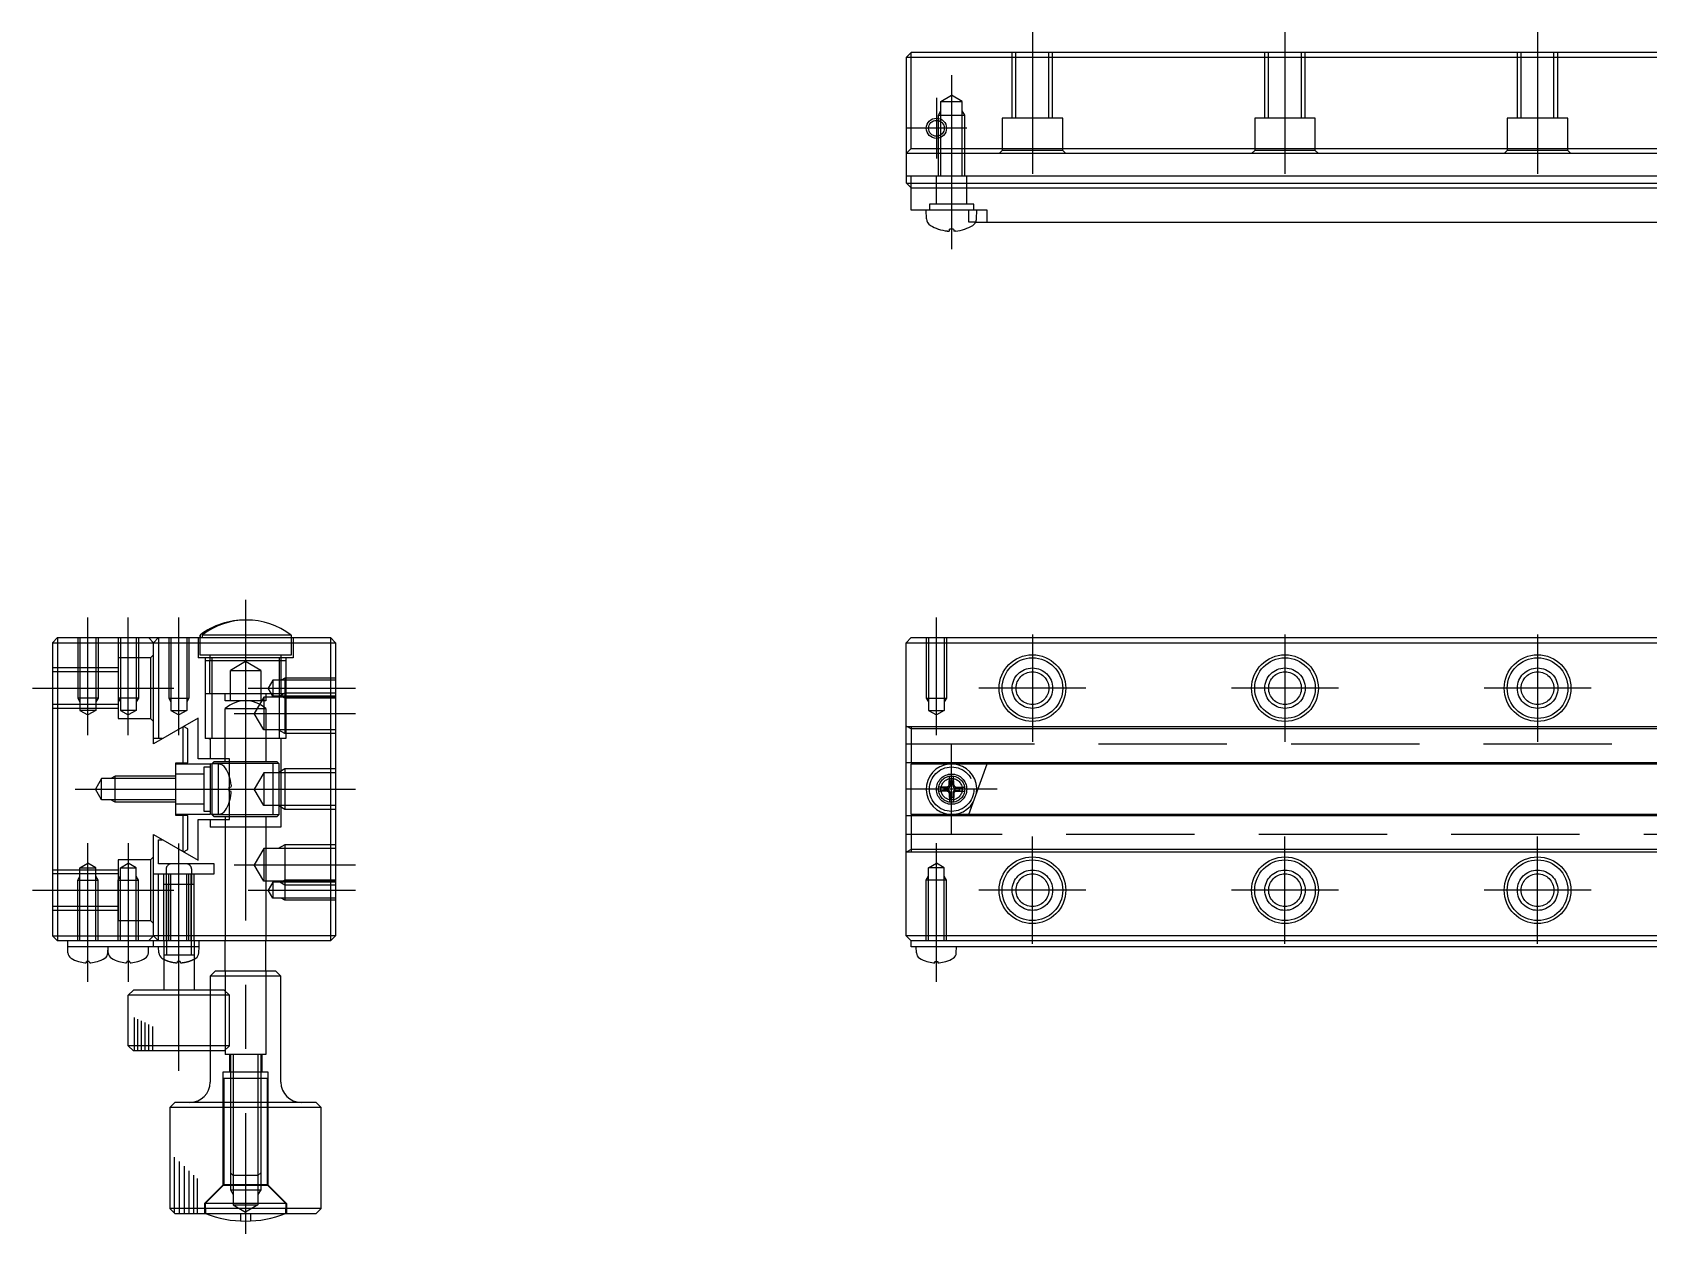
# Model space of a CAD drawing. Extents: x 1 to 398, y 0 to 247.
# Drawn here: x 38 to 198, y 128.4 to 247.3 of the extents above; entities that cross this region are included whole.
import ezdxf

# ---------------------------------------------------------------- set-up
doc = ezdxf.new("R2010")
doc.units = 0
doc.linetypes.add('CENTER', pattern=[50.8, 31.75, -6.35, 6.35, -6.35])
doc.linetypes.add('DASHED', pattern=[19.05, 12.7, -6.35])
doc.layers.get('0').update_dxf_attribs({"linetype": 'CONTINUOUS'})
doc.layers.add('CENTER', color=1, linetype='CENTER')

msp = doc.modelspace()

# ---------------------------------------------------------------- linework, layer by layer
at = {"color": 7, "linetype": 'CONTINUOUS'}
for p, q in [((124.97, 245.33), (124.47, 244.83)), ((124.47, 244.83), (124.47, 232.43)), ((324.47, 244.83), (124.47, 244.83)), ((323.97, 245.33), (124.97, 245.33)), ((124.97, 235.83), (124.97, 245.33)), ((124.47, 235.33), (124.97, 235.83)), ((199.97, 235.33), (124.47, 235.33)), ((124.97, 235.83), (323.97, 235.83)), ((124.47, 233.13), (199.47, 233.13)), ((124.47, 232.43), (124.97, 231.93)), ((199.47, 232.36), (124.53, 232.36)), ((124.97, 229.73), (124.97, 233.13)), ((124.97, 231.93), (199.47, 231.93)), ((132.49, 229.73), (124.97, 229.73)), ((126.49, 228.87), (126.47, 229.73)), ((132.49, 228.53), (132.49, 229.73)), ((127.67, 227.85), (127.67, 227.85)), ((128.55, 227.65), (128.57, 227.65)), ((128.57, 227.65), (128.59, 227.65)), ((128.59, 227.65), (128.61, 227.65)), ((128.61, 227.65), (128.62, 227.65)), ((128.62, 227.65), (128.63, 227.65)), ((128.63, 227.65), (128.64, 227.65)), ((128.64, 227.65), (128.65, 227.65)), ((128.65, 227.65), (128.65, 227.65)), ((128.65, 227.65), (128.66, 227.65)), ((128.66, 227.65), (128.67, 227.65)), ((128.67, 227.65), (128.67, 227.65)), ((128.67, 227.65), (128.68, 227.65)), ((128.68, 227.65), (128.69, 227.65)), ((128.69, 227.65), (128.69, 227.65)), ((128.69, 227.65), (128.7, 227.65)), ((128.7, 227.65), (128.7, 227.65)), ((128.7, 227.65), (128.71, 227.65)), ((128.71, 227.65), (128.71, 227.65)), ((128.71, 227.65), (128.72, 227.65)), ((128.72, 227.65), (128.72, 227.65)), ((129.16, 227.85), (128.77, 227.85)), ((129.22, 227.65), (129.21, 227.65)), ((129.23, 227.65), (129.22, 227.65)), ((129.22, 227.65), (129.22, 227.65)), ((129.22, 227.65), (129.22, 227.65)), ((129.24, 227.65), (129.23, 227.65)), ((129.23, 227.65), (129.23, 227.65)), ((129.25, 227.65), (129.24, 227.65)), ((129.24, 227.65), (129.24, 227.65)), ((129.26, 227.65), (129.25, 227.65)), ((129.27, 227.65), (129.26, 227.65)), ((129.26, 227.65), (129.26, 227.65)), ((129.28, 227.65), (129.27, 227.65)), ((129.29, 227.65), (129.28, 227.65)), ((129.28, 227.65), (129.28, 227.65)), ((129.3, 227.65), (129.29, 227.65)), ((129.31, 227.65), (129.3, 227.65)), ((129.32, 227.65), (129.31, 227.65)), ((129.34, 227.65), (129.32, 227.65)), ((129.36, 227.65), (129.34, 227.65)), ((129.38, 227.65), (129.36, 227.65)), ((130.26, 227.85), (130.26, 227.85)), ((131.34, 228.53), (199.47, 228.53)), ((40.49, 187.41), (39.99, 186.91)), ((40.49, 187.41), (40.49, 157.41)), ((40.49, 187.41), (67.49, 187.41)), ((49.99, 186.91), (49.49, 187.41)), ((49.99, 186.91), (50.49, 187.41)), ((50.49, 187.41), (50.49, 177.41)), ((54.59, 187.66), (54.6, 187.66)), ((54.59, 187.41), (54.59, 187.66)), ((54.6, 187.66), (54.6, 187.41)), ((63.59, 187.66), (54.79, 187.66)), ((54.79, 187.66), (54.79, 187.41)), ((63.59, 187.66), (63.59, 187.41)), ((67.49, 187.41), (67.99, 186.91)), ((67.49, 187.41), (67.49, 157.41)), ((124.47, 186.91), (124.97, 187.41)), ((124.97, 187.41), (323.97, 187.41)), ((39.99, 186.91), (39.99, 157.91)), ((39.99, 186.91), (49.99, 186.91)), ((49.99, 176.91), (49.99, 186.91)), ((49.99, 186.91), (67.99, 186.91)), ((67.99, 186.91), (67.99, 157.91)), ((124.47, 157.91), (124.47, 186.91)), ((124.47, 186.91), (324.47, 186.91)), ((54.39, 179.45), (49.99, 176.91)), ((54.39, 175.41), (54.39, 179.45)), ((52.89, 178.59), (52.89, 175.01)), ((53.39, 178.38), (52.95, 178.63)), ((53.39, 175.01), (53.39, 178.38)), ((124.47, 178.59), (124.53, 178.63)), ((124.53, 178.63), (199.47, 178.63)), ((124.97, 178.38), (124.53, 178.63)), ((124.97, 178.63), (124.97, 178.38)), ((199.47, 178.38), (124.97, 178.38)), ((124.97, 178.38), (124.97, 175.01)), ((50.85, 177.41), (49.99, 177.41)), ((52.19, 169.81), (52.19, 175.01)), ((52.19, 175.01), (53.39, 175.01)), ((52.19, 174.91), (55.59, 174.91)), ((57.49, 175.41), (54.39, 175.41)), ((55.59, 174.91), (55.59, 169.91)), ((56.45, 174.88), (55.59, 174.91)), ((55.79, 174.96), (55.99, 175.16)), ((55.79, 169.86), (55.79, 174.96)), ((57.49, 174.96), (55.79, 174.96)), ((55.99, 175.16), (57.49, 175.16)), ((56.39, 174.96), (56.39, 169.86)), ((57.09, 175.16), (57.09, 175.41)), ((57.49, 169.41), (57.49, 175.41)), ((199.47, 175.01), (124.47, 175.01)), ((124.97, 169.91), (124.97, 174.91)), ((124.97, 174.91), (199.47, 174.91)), ((130.67, 169.91), (132.48, 174.91)), ((57.47, 173.71), (57.47, 173.71)), ((57.66, 172.82), (57.66, 172.81)), ((57.66, 172.81), (57.66, 172.79)), ((57.66, 172.79), (57.66, 172.77)), ((128.73, 172.82), (128.77, 173.72)), ((128.84, 173.19), (128.77, 173.61)), ((128.85, 172.82), (128.84, 173.19)), ((129.08, 172.82), (129.09, 173.19)), ((129.09, 173.19), (129.16, 173.61)), ((129.2, 172.82), (129.16, 173.72)), ((57.47, 172.22), (57.47, 172.61)), ((57.66, 172.77), (57.67, 172.76)), ((57.66, 172.05), (57.67, 172.07)), ((57.66, 172.04), (57.66, 172.05)), ((57.66, 172.02), (57.66, 172.04)), ((57.66, 172), (57.66, 172.02)), ((57.67, 172.76), (57.67, 172.75)), ((57.67, 172.75), (57.67, 172.74)), ((57.67, 172.74), (57.67, 172.73)), ((57.67, 172.73), (57.67, 172.72)), ((57.67, 172.72), (57.67, 172.72)), ((57.67, 172.72), (57.67, 172.71)), ((57.67, 172.71), (57.67, 172.7)), ((57.67, 172.7), (57.67, 172.7)), ((57.67, 172.7), (57.67, 172.69)), ((57.67, 172.69), (57.67, 172.69)), ((57.67, 172.69), (57.67, 172.68)), ((57.67, 172.68), (57.67, 172.68)), ((57.67, 172.68), (57.67, 172.67)), ((57.67, 172.67), (57.67, 172.67)), ((57.67, 172.67), (57.67, 172.66)), ((57.67, 172.66), (57.67, 172.66)), ((57.67, 172.16), (57.67, 172.17)), ((57.67, 172.15), (57.67, 172.16)), ((57.67, 172.16), (57.67, 172.16)), ((57.67, 172.14), (57.67, 172.15)), ((57.67, 172.15), (57.67, 172.15)), ((57.67, 172.13), (57.67, 172.14)), ((57.67, 172.14), (57.67, 172.14)), ((57.67, 172.12), (57.67, 172.13)), ((57.67, 172.13), (57.67, 172.13)), ((57.67, 172.11), (57.67, 172.12)), ((57.67, 172.1), (57.67, 172.11)), ((57.67, 172.11), (57.67, 172.11)), ((57.67, 172.09), (57.67, 172.1)), ((57.67, 172.08), (57.67, 172.09)), ((57.67, 172.09), (57.67, 172.09)), ((57.67, 172.07), (57.67, 172.08)), ((128.55, 172.64), (127.66, 172.61)), ((128.55, 172.18), (127.66, 172.22)), ((128.19, 172.54), (127.76, 172.61)), ((128.19, 172.29), (127.76, 172.22)), ((128.56, 172.53), (128.19, 172.54)), ((128.56, 172.3), (128.19, 172.29)), ((128.73, 172), (128.77, 171.11)), ((128.84, 171.64), (128.77, 171.21)), ((128.85, 172), (128.84, 171.64)), ((129.08, 172), (129.09, 171.64)), ((129.09, 171.64), (129.16, 171.21)), ((129.2, 172), (129.16, 171.11)), ((129.37, 172.53), (129.74, 172.54)), ((129.37, 172.3), (129.74, 172.29)), ((129.38, 172.64), (130.27, 172.61)), ((129.38, 172.18), (130.27, 172.22)), ((129.74, 172.54), (130.17, 172.61)), ((129.74, 172.29), (130.17, 172.22)), ((55.59, 169.91), (52.19, 169.91)), ((53.39, 169.81), (52.19, 169.81)), ((52.89, 169.81), (52.89, 166.24)), ((53.39, 166.45), (53.39, 169.81)), ((56.45, 169.94), (55.59, 169.91)), ((55.99, 169.66), (55.79, 169.86)), ((57.49, 169.86), (55.79, 169.86)), ((57.49, 169.66), (55.99, 169.66)), ((57.09, 169.66), (57.09, 169.41)), ((57.47, 171.12), (57.47, 171.12)), ((124.47, 169.81), (199.47, 169.81)), ((199.47, 169.91), (124.97, 169.91)), ((124.97, 169.81), (124.97, 166.45)), ((54.39, 165.37), (54.39, 169.41)), ((54.39, 169.41), (57.49, 169.41)), ((49.99, 157.91), (49.99, 167.91)), ((49.99, 167.91), (54.39, 165.37)), ((50.49, 165.02), (50.49, 167.41)), ((50.49, 167.41), (50.85, 167.41)), ((52.95, 166.2), (53.39, 166.45)), ((124.97, 166.45), (124.53, 166.2)), ((199.47, 166.45), (124.97, 166.45)), ((124.97, 166.45), (124.97, 166.2)), ((55.99, 165.02), (50.49, 165.02)), ((55.99, 164.02), (55.99, 165.02)), ((124.47, 166.24), (124.53, 166.2)), ((124.53, 166.2), (199.47, 166.2)), ((49.99, 164.02), (55.99, 164.02)), ((50.49, 157.41), (50.49, 164.02)), ((39.99, 157.91), (40.49, 157.41)), ((39.99, 157.91), (49.99, 157.91)), ((67.49, 157.41), (40.49, 157.41)), ((41.49, 156.81), (41.49, 157.41)), ((54.49, 156.81), (41.49, 156.81)), ((41.51, 156.21), (41.49, 156.81)), ((45.47, 156.21), (45.49, 156.81)), ((45.51, 156.21), (45.49, 156.81)), ((49.47, 156.21), (49.49, 156.81)), ((49.49, 157.41), (49.99, 157.91)), ((50.49, 157.41), (49.99, 157.91)), ((67.99, 157.91), (49.99, 157.91)), ((49.99, 156.81), (49.99, 157.41)), ((50.51, 156.21), (50.49, 156.81)), ((51.26, 157.41), (51.26, 156.02)), ((53.72, 157.41), (53.72, 156.02)), ((54.47, 156.21), (54.49, 156.81)), ((54.49, 156.81), (54.49, 157.41)), ((57.09, 154.41), (57.09, 157.41)), ((61.09, 154.41), (61.09, 157.41)), ((67.99, 157.91), (67.49, 157.41)), ((124.97, 157.41), (124.47, 157.91)), ((324.47, 157.91), (124.47, 157.91)), ((124.97, 156.81), (124.97, 157.41)), ((323.97, 157.41), (124.97, 157.41)), ((209.97, 156.81), (124.97, 156.81)), ((125.49, 156.21), (125.47, 156.81)), ((129.44, 156.21), (129.47, 156.81)), ((42.57, 155.35), (42.57, 155.35)), ((43.63, 155.35), (43.35, 155.35)), ((44.41, 155.35), (44.41, 155.35)), ((46.57, 155.35), (46.57, 155.35)), ((47.63, 155.35), (47.35, 155.35)), ((48.41, 155.35), (48.41, 155.35)), ((50.99, 156.02), (53.99, 156.02)), ((50.99, 156.02), (50.99, 152.52)), ((53.99, 156.02), (53.99, 152.52)), ((126.55, 155.35), (126.55, 155.35)), ((127.33, 155.35), (127.6, 155.35)), ((128.38, 155.35), (128.38, 155.35)), ((56.09, 154.41), (55.59, 153.91)), ((55.59, 153.91), (55.59, 152.52)), ((62.59, 153.91), (55.59, 153.91)), ((62.09, 154.41), (56.09, 154.41)), ((62.59, 153.91), (62.09, 154.41)), ((62.59, 143.41), (62.59, 153.91)), ((47.99, 152.52), (47.49, 152.02)), ((57.49, 152.02), (47.49, 152.02)), ((47.49, 147.02), (47.49, 152.02)), ((56.99, 152.52), (47.99, 152.52)), ((56.99, 152.52), (57.49, 152.02)), ((57.49, 147.02), (57.49, 152.02)), ((57.49, 147.02), (47.49, 147.02)), ((47.99, 146.52), (47.49, 147.02)), ((56.99, 146.52), (47.99, 146.52)), ((55.59, 146.52), (55.59, 143.41)), ((56.99, 146.52), (57.49, 147.02)), ((52.09, 141.41), (51.59, 140.91)), ((51.59, 140.91), (51.59, 130.91)), ((66.59, 140.91), (51.59, 140.91)), ((66.09, 141.41), (52.09, 141.41)), ((66.59, 140.91), (66.09, 141.41)), ((66.59, 130.91), (66.59, 140.91)), ((51.59, 130.91), (52.09, 130.41)), ((66.59, 130.91), (51.59, 130.91)), ((52.09, 130.41), (66.09, 130.41)), ((58.59, 130.41), (58.59, 129.67)), ((59.59, 130.41), (59.59, 129.67)), ((66.09, 130.41), (66.59, 130.91))]:
    msp.add_line(p, q, dxfattribs=at)
at = {"color": 3, "linetype": 'DASHED'}
for p, q in [((134.97, 238.83), (134.97, 245.33)), ((135.34, 238.83), (135.34, 245.33)), ((138.59, 238.83), (138.59, 245.33)), ((138.97, 238.83), (138.97, 245.33)), ((159.97, 238.83), (159.97, 245.33)), ((160.34, 238.83), (160.34, 245.33)), ((163.59, 238.83), (163.59, 245.33)), ((163.97, 238.83), (163.97, 245.33)), ((184.97, 238.83), (184.97, 245.33)), ((185.34, 238.83), (185.34, 245.33)), ((188.59, 238.83), (188.59, 245.33)), ((188.97, 238.83), (188.97, 245.33)), ((127.91, 240.48), (128.97, 241.09)), ((127.91, 233.13), (127.91, 240.48)), ((127.91, 240.48), (130.02, 240.48)), ((130.02, 240.48), (128.97, 241.09)), ((130.02, 233.13), (130.02, 240.48)), ((127.67, 239.13), (127.91, 239.55)), ((127.67, 233.13), (127.67, 239.13)), ((127.67, 239.13), (130.27, 239.13)), ((130.27, 239.13), (130.02, 239.55)), ((130.27, 233.13), (130.27, 239.13)), ((139.97, 238.83), (133.97, 238.83)), ((133.97, 238.83), (133.97, 235.63)), ((139.97, 235.63), (139.97, 238.83)), ((164.97, 238.83), (158.97, 238.83)), ((158.97, 238.83), (158.97, 235.63)), ((164.97, 235.63), (164.97, 238.83)), ((189.97, 238.83), (183.97, 238.83)), ((183.97, 238.83), (183.97, 235.63)), ((189.97, 235.63), (189.97, 238.83)), ((133.97, 235.63), (133.67, 235.33)), ((139.97, 235.63), (133.97, 235.63)), ((140.27, 235.33), (139.97, 235.63)), ((158.97, 235.63), (158.67, 235.33)), ((164.97, 235.63), (158.97, 235.63)), ((165.27, 235.33), (164.97, 235.63)), ((183.97, 235.63), (183.67, 235.33)), ((189.97, 235.63), (183.97, 235.63)), ((190.27, 235.33), (189.97, 235.63)), ((127.47, 230.33), (127.47, 233.13)), ((130.47, 230.33), (130.47, 233.13)), ((126.77, 230.33), (126.77, 229.73)), ((131.17, 230.33), (126.77, 230.33)), ((130.67, 228.53), (130.67, 229.73)), ((131.17, 229.73), (131.17, 230.33)), ((131.44, 228.87), (131.47, 229.73)), ((131.34, 228.53), (130.67, 228.53)), ((42.49, 187.41), (42.49, 181.41)), ((42.7, 187.41), (42.7, 180.21)), ((44.27, 187.41), (44.27, 180.21)), ((44.49, 187.41), (44.49, 181.41)), ((46.49, 187.41), (46.49, 181.41)), ((46.7, 187.41), (46.7, 180.21)), ((48.27, 187.41), (48.27, 180.21)), ((48.49, 187.41), (48.49, 181.41)), ((51.49, 187.41), (51.49, 181.41)), ((51.7, 187.41), (51.7, 180.21)), ((53.27, 187.41), (53.27, 180.21)), ((53.49, 187.41), (53.49, 181.41)), ((54.39, 187.41), (54.39, 185.41)), ((54.59, 185.66), (54.59, 187.41)), ((63.59, 187.41), (63.59, 185.66)), ((63.79, 187.41), (63.79, 185.41)), ((126.47, 187.41), (126.47, 181.41)), ((126.68, 187.41), (126.68, 180.21)), ((128.25, 187.41), (128.25, 180.21)), ((128.47, 187.41), (128.47, 181.41)), ((49.99, 185.71), (49.69, 185.41)), ((63.59, 185.66), (54.59, 185.66)), ((55.59, 185.16), (55.59, 185.66)), ((62.59, 185.66), (62.59, 185.16)), ((46.49, 184.41), (39.99, 184.41)), ((46.49, 184.03), (39.99, 184.03)), ((49.69, 185.41), (46.49, 185.41)), ((46.49, 185.41), (46.49, 179.41)), ((49.69, 185.41), (49.69, 179.41)), ((63.79, 185.41), (54.39, 185.41)), ((55.09, 185.41), (55.09, 177.41)), ((55.09, 185.16), (63.09, 185.16)), ((55.54, 181.86), (55.54, 185.16)), ((55.76, 185.41), (55.76, 177.41)), ((59.09, 185.06), (57.59, 184.16)), ((57.59, 181.16), (57.59, 184.16)), ((57.59, 184.16), (60.59, 184.16)), ((60.59, 184.16), (59.09, 185.06)), ((60.59, 184.16), (60.59, 181.16)), ((62.41, 185.41), (62.41, 177.41)), ((62.63, 181.86), (62.63, 185.16)), ((63.09, 185.41), (63.09, 177.41)), ((61.79, 183.2), (61.34, 182.41)), ((61.79, 181.63), (61.34, 182.41)), ((67.99, 183.2), (61.79, 183.2)), ((61.79, 183.2), (61.79, 181.63)), ((62.99, 183.41), (62.61, 183.2)), ((67.99, 183.41), (62.99, 183.41)), ((62.99, 183.41), (62.99, 181.41)), ((46.49, 180.79), (39.99, 180.79)), ((42.49, 181.41), (42.7, 181.04)), ((44.49, 181.41), (42.49, 181.41)), ((44.49, 181.41), (44.27, 181.04)), ((46.49, 181.41), (46.7, 181.04)), ((48.49, 181.41), (46.49, 181.41)), ((48.49, 181.41), (48.27, 181.04)), ((51.49, 181.41), (51.7, 181.04)), ((51.49, 181.41), (53.49, 181.41)), ((53.49, 181.41), (53.27, 181.04)), ((63.09, 181.86), (55.09, 181.86)), ((57.09, 181.16), (57.09, 181.86)), ((59.09, 181.16), (57.09, 181.16)), ((61.09, 181.16), (59.09, 181.16)), ((60.89, 181.53), (59.95, 179.91)), ((67.99, 181.53), (60.89, 181.53)), ((60.89, 181.53), (60.89, 178.29)), ((61.09, 181.86), (61.09, 181.16)), ((67.99, 181.63), (61.79, 181.63)), ((62.99, 181.91), (62.33, 181.53)), ((62.99, 181.41), (62.61, 181.63)), ((67.99, 181.91), (62.99, 181.91)), ((62.99, 181.91), (62.99, 177.91)), ((67.99, 181.41), (62.99, 181.41)), ((126.47, 181.41), (126.68, 181.04)), ((126.47, 181.41), (128.47, 181.41)), ((128.47, 181.41), (128.25, 181.04)), ((46.49, 180.41), (39.99, 180.41)), ((44.27, 180.21), (42.7, 180.21)), ((42.7, 180.21), (43.49, 179.76)), ((44.27, 180.21), (43.49, 179.76)), ((46.49, 179.41), (49.69, 179.41)), ((48.27, 180.21), (46.7, 180.21)), ((46.7, 180.21), (47.49, 179.76)), ((48.27, 180.21), (47.49, 179.76)), ((49.69, 179.41), (49.99, 179.11)), ((51.7, 180.21), (53.27, 180.21)), ((51.7, 180.21), (52.49, 179.76)), ((53.27, 180.21), (52.49, 179.76)), ((57.09, 175.41), (57.09, 180.4)), ((57.09, 180.4), (61.09, 180.4)), ((60.89, 178.29), (59.95, 179.91)), ((61.09, 180.4), (61.09, 175.16)), ((126.68, 180.21), (128.25, 180.21)), ((126.68, 180.21), (127.47, 179.76)), ((128.25, 180.21), (127.47, 179.76)), ((67.99, 178.29), (60.89, 178.29)), ((62.99, 177.91), (62.33, 178.29)), ((67.99, 177.91), (62.99, 177.91)), ((63.09, 177.41), (55.09, 177.41)), ((55.49, 177.41), (55.59, 177.36)), ((55.59, 177.36), (55.59, 175.41)), ((62.68, 177.41), (62.59, 177.36)), ((62.59, 177.36), (62.59, 168.66)), ((124.47, 176.91), (324.47, 176.91)), ((54.99, 170.21), (54.99, 174.61)), ((54.99, 174.61), (55.59, 174.61)), ((57.49, 175.16), (62.19, 175.16)), ((62.39, 174.96), (57.49, 174.96)), ((61.79, 174.96), (61.79, 169.86)), ((62.19, 175.16), (62.39, 174.96)), ((62.99, 174.41), (62.33, 174.03)), ((62.39, 174.96), (62.39, 169.86)), ((67.99, 174.41), (62.99, 174.41)), ((62.99, 174.41), (62.99, 170.41)), ((44.84, 173.47), (44.23, 172.41)), ((52.19, 173.47), (44.84, 173.47)), ((44.84, 171.36), (44.84, 173.47)), ((46.19, 173.71), (45.77, 173.47)), ((52.19, 173.71), (46.19, 173.71)), ((46.19, 171.11), (46.19, 173.71)), ((54.99, 173.91), (52.19, 173.91)), ((60.89, 174.03), (59.95, 172.41)), ((67.99, 174.03), (60.89, 174.03)), ((60.89, 174.03), (60.89, 170.79)), ((44.84, 171.36), (44.23, 172.41)), ((52.19, 171.36), (44.84, 171.36)), ((46.19, 171.11), (45.77, 171.36)), ((60.89, 170.79), (59.95, 172.41)), ((52.19, 171.11), (46.19, 171.11)), ((54.99, 170.91), (52.19, 170.91)), ((55.59, 170.21), (54.99, 170.21)), ((62.39, 169.86), (57.49, 169.86)), ((62.19, 169.66), (57.49, 169.66)), ((67.99, 170.79), (60.89, 170.79)), ((61.09, 169.66), (61.09, 157.41)), ((62.39, 169.86), (62.19, 169.66)), ((62.99, 170.41), (62.33, 170.79)), ((67.99, 170.41), (62.99, 170.41)), ((55.59, 169.41), (55.59, 168.66)), ((62.59, 168.66), (55.59, 168.66)), ((57.09, 169.41), (57.09, 157.41)), ((57.09, 168.66), (57.09, 157.41)), ((61.09, 168.66), (61.09, 157.41)), ((60.89, 166.53), (59.95, 164.91)), ((67.99, 166.53), (60.89, 166.53)), ((60.89, 166.53), (60.89, 163.29)), ((62.99, 166.91), (62.33, 166.53)), ((67.99, 166.91), (62.99, 166.91)), ((62.99, 166.91), (62.99, 162.91)), ((324.47, 167.91), (124.47, 167.91)), ((42.7, 164.61), (43.49, 165.07)), ((44.27, 164.61), (43.49, 165.07)), ((49.69, 165.41), (46.49, 165.41)), ((46.49, 165.41), (46.49, 159.41)), ((46.7, 164.61), (47.49, 165.07)), ((48.27, 164.61), (47.49, 165.07)), ((49.99, 165.71), (49.69, 165.41)), ((49.69, 165.41), (49.69, 159.41)), ((60.89, 163.29), (59.95, 164.91)), ((126.68, 164.61), (127.47, 165.07)), ((128.25, 164.61), (127.47, 165.07)), ((46.49, 164.41), (39.99, 164.41)), ((46.49, 164.03), (39.99, 164.03)), ((42.49, 163.41), (42.7, 163.79)), ((42.49, 157.41), (42.49, 163.41)), ((42.49, 163.41), (44.49, 163.41)), ((42.7, 157.41), (42.7, 164.61)), ((42.7, 164.61), (44.27, 164.61)), ((44.27, 157.41), (44.27, 164.61)), ((44.49, 163.41), (44.27, 163.79)), ((44.49, 157.41), (44.49, 163.41)), ((46.49, 163.41), (46.7, 163.79)), ((46.49, 157.41), (46.49, 163.41)), ((46.49, 163.41), (48.49, 163.41)), ((46.7, 157.41), (46.7, 164.61)), ((46.7, 164.61), (48.27, 164.61)), ((48.27, 157.41), (48.27, 164.61)), ((48.49, 163.41), (48.27, 163.79)), ((48.49, 157.41), (48.49, 163.41)), ((50.99, 157.41), (50.99, 164.02)), ((51.24, 164.52), (51.24, 163.02)), ((51.26, 157.41), (51.26, 164.02)), ((51.49, 157.41), (51.49, 164.02)), ((51.7, 157.41), (51.7, 164.02)), ((53.27, 157.41), (53.27, 164.02)), ((53.49, 157.41), (53.49, 164.02)), ((53.72, 157.41), (53.72, 164.02)), ((53.74, 164.52), (53.74, 163.02)), ((53.99, 157.41), (53.99, 164.02)), ((67.99, 163.29), (60.89, 163.29)), ((61.79, 163.2), (61.34, 162.41)), ((67.99, 163.2), (61.79, 163.2)), ((61.79, 163.2), (61.79, 161.63)), ((62.99, 162.91), (62.33, 163.29)), ((62.99, 163.41), (62.61, 163.2)), ((67.99, 163.41), (62.99, 163.41)), ((62.99, 163.41), (62.99, 161.41)), ((126.47, 163.41), (126.68, 163.79)), ((126.47, 157.41), (126.47, 163.41)), ((128.47, 163.41), (126.47, 163.41)), ((126.68, 157.41), (126.68, 164.61)), ((128.25, 164.61), (126.68, 164.61)), ((128.25, 157.41), (128.25, 164.61)), ((128.47, 163.41), (128.25, 163.79)), ((128.47, 157.41), (128.47, 163.41)), ((50.99, 163.02), (53.99, 163.02)), ((51.26, 163.02), (51.26, 157.41)), ((53.72, 163.02), (53.72, 157.41)), ((61.79, 161.63), (61.34, 162.41)), ((67.99, 161.63), (61.79, 161.63)), ((62.99, 161.41), (62.61, 161.63)), ((67.99, 162.91), (62.99, 162.91)), ((46.49, 160.79), (39.99, 160.79)), ((46.49, 160.41), (39.99, 160.41)), ((67.99, 161.41), (62.99, 161.41)), ((46.49, 159.41), (49.69, 159.41)), ((49.69, 159.41), (49.99, 159.11)), ((53.99, 156.81), (50.99, 156.81)), ((51.57, 155.35), (51.57, 155.35)), ((52.63, 155.35), (52.35, 155.35)), ((53.41, 155.35), (53.41, 155.35)), ((57.09, 154.41), (57.09, 146.16)), ((61.09, 154.41), (61.09, 146.16)), ((55.59, 152.52), (55.59, 146.52)), ((61.09, 146.16), (57.09, 146.16)), ((61.09, 146.16), (57.09, 146.16)), ((57.49, 146.16), (57.49, 144.41)), ((57.59, 146.16), (57.59, 134.43)), ((57.86, 146.16), (57.86, 134.16)), ((60.32, 146.16), (60.32, 134.16)), ((60.59, 146.16), (60.59, 134.43)), ((60.69, 146.16), (60.69, 144.41)), ((61.34, 144.41), (56.84, 144.41)), ((56.84, 144.41), (56.84, 133.21)), ((61.34, 133.21), (61.34, 144.41)), ((56.94, 143.76), (56.94, 133.26)), ((61.24, 143.76), (56.94, 143.76)), ((57.59, 143.76), (57.59, 132.76)), ((57.86, 143.76), (57.86, 131.26)), ((60.32, 143.76), (60.32, 131.26)), ((60.59, 143.76), (60.59, 132.76)), ((61.24, 143.76), (61.24, 133.26)), ((57.86, 134.16), (57.59, 134.43)), ((60.59, 134.43), (60.32, 134.16)), ((55.04, 131.41), (56.84, 133.21)), ((56.94, 133.26), (55.09, 131.41)), ((56.84, 133.21), (61.34, 133.21)), ((61.24, 133.26), (56.94, 133.26)), ((60.32, 134.16), (57.86, 134.16)), ((61.24, 133.26), (63.09, 131.41)), ((61.34, 133.21), (63.14, 131.41)), ((63.14, 131.41), (55.04, 131.41)), ((55.04, 131.41), (55.04, 130.41)), ((55.09, 131.41), (55.09, 130.91)), ((57.59, 132.76), (57.86, 132.29)), ((57.59, 132.76), (60.59, 132.76)), ((57.86, 131.26), (60.32, 131.26)), ((57.86, 131.26), (59.09, 130.55)), ((60.32, 131.26), (59.09, 130.55)), ((60.59, 132.76), (60.32, 132.29)), ((63.09, 131.41), (63.09, 130.91)), ((63.14, 131.41), (63.14, 130.41)), ((55.12, 130.91), (55.12, 130.41)), ((63.06, 130.91), (63.06, 130.41))]:
    msp.add_line(p, q, dxfattribs=at)
at = {"color": 3, "linetype": 'CONTINUOUS'}
for p, q in [((50.99, 157.41), (50.99, 156.02)), ((53.99, 157.41), (53.99, 156.02)), ((48.06, 149.81), (48.06, 146.53)), ((48.4, 149.65), (48.4, 146.53)), ((48.75, 149.48), (48.75, 146.53)), ((49.11, 149.3), (49.11, 146.53)), ((49.47, 149.13), (49.47, 146.53)), ((49.87, 148.93), (49.87, 146.53)), ((52.04, 136), (52.04, 130.46)), ((52.51, 135.56), (52.51, 130.41)), ((53.01, 135.09), (53.01, 130.41)), ((53.48, 134.64), (53.48, 130.41)), ((53.95, 134.2), (53.95, 130.41)), ((54.31, 133.86), (54.31, 130.41))]:
    msp.add_line(p, q, dxfattribs=at)
msp.add_circle((127.47, 237.83), 1, dxfattribs=at)
at = {"color": 7, "linetype": 'CONTINUOUS'}
for centre, radius in [((127.47, 237.83), 0.783), ((136.97, 182.41), 3.3), ((161.97, 182.41), 3.3), ((186.97, 182.41), 3.3), ((136.97, 182.41), 3), ((161.97, 182.41), 3), ((186.97, 182.41), 3), ((136.97, 162.41), 3.3), ((136.97, 162.41), 3), ((161.97, 162.41), 3.3), ((161.97, 162.41), 3), ((186.97, 162.41), 3.3), ((186.97, 162.41), 3)]:
    msp.add_circle(centre, radius, dxfattribs=at)
at = {"color": 3, "linetype": 'DASHED'}
for centre, radius in [((136.97, 182.41), 2), ((136.97, 182.41), 1.62), ((161.97, 182.41), 2), ((161.97, 182.41), 1.62), ((186.97, 182.41), 2), ((186.97, 182.41), 1.62), ((128.97, 172.41), 2.2), ((128.97, 172.41), 1.5), ((128.97, 172.41), 1.3), ((128.97, 172.41), 1.06), ((136.97, 162.41), 2), ((136.97, 162.41), 1.62), ((161.97, 162.41), 2), ((161.97, 162.41), 1.62), ((186.97, 162.41), 2), ((186.97, 162.41), 1.62)]:
    msp.add_circle(centre, radius, dxfattribs=at)
at = {"color": 7, "linetype": 'CONTINUOUS'}
for centre, radius, start, end in [((127.29, 228.9), 0.8, 182, 238.5303), ((128.97, 231.63), 4, 238.5303, 250.7011), ((127.67, 227.93), 0.086, 250.7011, 270), ((128.96, 231.65), 4.01, 251.2625, 264.1861), ((128.71, 227.74), 0.0925, 277.7012, 279.7973), ((128.71, 227.72), 0.0714, 279.8385, 281.1056), ((128.71, 227.71), 0.0594, 281.1053, 282.4618), ((126.62, 228.13), 2.17, 347.2755, 352.4262), ((128.72, 227.69), 0.0439, 282.3676, 285.7508), ((128.72, 227.68), 0.0279, 285.7045, 290.2363), ((128.72, 227.67), 0.0164, 290.1482, 296.5854), ((128.73, 227.66), 0.00887, 296.4118, 306.0413), ((128.73, 227.66), 0.00452, 305.7741, 320.8122), ((128.73, 227.65), 0.00246, 320.7926, 343.2439), ((131.47, 228.16), 2.33, 187.8368, 192.6335), ((129.21, 227.69), 0.0439, 254.2492, 257.6324), ((129.21, 227.68), 0.0279, 249.7637, 254.2955), ((129.21, 227.67), 0.0164, 243.4146, 249.8518), ((129.2, 227.66), 0.00887, 233.9587, 243.5882), ((129.2, 227.66), 0.00452, 219.1878, 234.2259), ((129.2, 227.65), 0.00246, 196.7561, 219.2074), ((129.22, 227.74), 0.0925, 260.2027, 262.2988), ((129.22, 227.72), 0.0714, 258.8944, 260.1615), ((129.22, 227.71), 0.0594, 257.5382, 258.8947), ((128.97, 231.64), 4.01, 275.8074, 288.7523), ((130.26, 227.93), 0.0826, 269.7995, 289.6997), ((128.97, 231.63), 4, 289.2989, 301.4697), ((130.64, 228.9), 0.8, 301.4697, 332.3976), ((59.08, 181.67), 7.49, 108.3601, 126.8746), ((59, 181.88), 7.27, 89.267, 127.2539), ((59.19, 181.88), 7.27, 52.7489, 127.2511), ((56.42, 174.08), 0.8, 31.4697, 88), ((53.69, 172.41), 4, 19.2989, 31.4697), ((128.97, 172.41), 2.5, 351.1835, 328.8165), ((57.38, 173.71), 0.086, 360, 19.2989), ((53.67, 172.42), 4.01, 5.8074, 18.7523), ((128.55, 172.83), 0.185, 271.6513, 358.3494), ((128.57, 172.81), 0.281, 267.9982, 2.0018), ((129.48, 173.68), 0.712, 176.5904, 185.1614), ((128.97, 172.41), 0.785, 80.6933, 99.3067), ((129.36, 172.81), 0.281, 177.9982, 272.0018), ((128.45, 173.68), 0.712, 354.8386, 3.4096), ((129.38, 172.83), 0.185, 181.6506, 268.3487), ((57.18, 174.79), 2.2, 277.6292, 282.7053), ((57.15, 169.91), 2.33, 77.3665, 82.1632), ((53.67, 172.41), 4.01, 341.2477, 354.1926), ((57.59, 172.67), 0.0714, 348.8944, 350.1615), ((57.61, 172.67), 0.0594, 347.5382, 348.8947), ((57.62, 172.66), 0.0439, 344.2492, 347.6324), ((57.64, 172.66), 0.0279, 339.7637, 344.2955), ((57.65, 172.65), 0.0164, 333.4146, 339.8518), ((57.65, 172.65), 0.00887, 323.9587, 333.5882), ((57.66, 172.65), 0.00452, 309.1878, 324.2259), ((57.66, 172.65), 0.00246, 286.7561, 309.2074), ((57.62, 172.16), 0.0439, 12.3676, 15.7508), ((57.64, 172.17), 0.0279, 15.7045, 20.2363), ((57.65, 172.17), 0.0164, 20.1482, 26.5854), ((57.65, 172.18), 0.00887, 26.4118, 36.0413), ((57.66, 172.18), 0.00452, 35.7741, 50.8122), ((57.66, 172.18), 0.00246, 50.7926, 73.2439), ((57.59, 172.16), 0.0714, 9.8385, 11.1056), ((57.61, 172.16), 0.0594, 11.1053, 12.4618), ((57.57, 172.67), 0.0925, 350.2027, 352.2988), ((57.57, 172.15), 0.0925, 7.7012, 9.7973), ((127.7, 171.9), 0.712, 84.8386, 93.4096), ((127.7, 172.93), 0.712, 266.5904, 275.1614), ((128.97, 172.41), 0.785, 170.6933, 189.3067), ((128.55, 172), 0.185, 1.6513, 88.3494), ((128.57, 172.01), 0.281, 357.9982, 92.0018), ((129.48, 171.15), 0.712, 174.8386, 183.4096), ((128.97, 172.41), 0.785, 260.6933, 279.3067), ((129.36, 172.01), 0.281, 87.9982, 182.0018), ((128.45, 171.15), 0.712, 356.5904, 5.1614), ((129.38, 172), 0.185, 91.6506, 178.3487), ((128.97, 172.41), 0.785, 350.6933, 9.3067), ((130.23, 171.9), 0.712, 86.5904, 95.1614), ((130.23, 172.93), 0.712, 264.8386, 273.4096), ((56.42, 170.74), 0.8, 272, 328.5303), ((53.69, 172.41), 4, 328.5303, 340.7011), ((57.39, 171.12), 0.0826, 340.3003, 0.2005), ((42.15, 156.23), 0.64, 182, 238.4554), ((43.49, 158.41), 3.2, 238.4554, 252.9888), ((42.57, 155.41), 0.06, 252.9888, 270), ((43.48, 158.42), 3.2, 253.2797, 264.8964), ((43.32, 156.56), 1.34, 264.8767, 266.9295), ((43.3, 156.23), 1, 266.9939, 267.6385), ((43.29, 156.12), 0.892, 267.636, 268.3187), ((43.29, 155.97), 0.744, 268.315, 269.0743), ((43.29, 155.8), 0.572, 269.0684, 269.9639), ((43.29, 155.64), 0.417, 269.9656, 271.0689), ((43.29, 155.54), 0.314, 271.0589, 272.4002), ((43.29, 155.44), 0.212, 272.3818, 274.1442), ((43.3, 155.35), 0.125, 274.105, 276.6612), ((43.31, 155.29), 0.0626, 276.5949, 280.6915), ((43.31, 155.25), 0.028, 280.525, 287.4044), ((43.32, 155.24), 0.00929, 286.832, 300.9811), ((43.32, 155.23), 0.00222, 299.568, 335.9004), ((42.24, 155.51), 1.13, 345.4904, 351.8694), ((44.74, 155.51), 1.13, 188.1306, 194.5096), ((43.66, 155.25), 0.028, 252.5956, 259.475), ((43.66, 155.24), 0.00929, 239.0189, 253.168), ((43.65, 155.23), 0.00222, 204.0996, 240.432), ((43.68, 155.35), 0.125, 263.3388, 265.895), ((43.67, 155.29), 0.0626, 259.3085, 263.4051), ((43.69, 155.54), 0.314, 267.5998, 268.9411), ((43.68, 155.44), 0.212, 265.8558, 267.6182), ((43.69, 155.64), 0.417, 268.9311, 270.0344), ((43.69, 155.8), 0.572, 270.0361, 270.9316), ((43.69, 155.97), 0.744, 270.9257, 271.685), ((43.68, 156.12), 0.892, 271.6813, 272.364), ((43.68, 156.23), 1, 272.3615, 273.0061), ((43.66, 156.56), 1.34, 273.0705, 275.1233), ((43.49, 158.42), 3.2, 275.1036, 286.7203), ((44.41, 155.41), 0.06, 270, 287.0112), ((43.49, 158.41), 3.2, 287.0112, 301.5446), ((44.83, 156.23), 0.64, 301.5446, 358), ((46.15, 156.23), 0.64, 182, 238.4554), ((47.49, 158.41), 3.2, 238.4554, 252.9888), ((46.57, 155.41), 0.06, 252.9888, 270), ((47.48, 158.42), 3.2, 253.2797, 264.8964), ((47.32, 156.56), 1.34, 264.8767, 266.9295), ((47.3, 156.23), 1, 266.9939, 267.6385), ((47.29, 156.12), 0.892, 267.636, 268.3187), ((47.29, 155.97), 0.744, 268.315, 269.0743), ((47.29, 155.8), 0.572, 269.0684, 269.9639), ((47.29, 155.64), 0.417, 269.9656, 271.0689), ((47.29, 155.54), 0.314, 271.0589, 272.4002), ((47.29, 155.44), 0.212, 272.3818, 274.1442), ((47.3, 155.35), 0.125, 274.105, 276.6612), ((47.31, 155.29), 0.0626, 276.5949, 280.6915), ((47.31, 155.25), 0.028, 280.525, 287.4044), ((47.32, 155.24), 0.00929, 286.832, 300.9811), ((47.32, 155.23), 0.00222, 299.568, 335.9004), ((46.24, 155.51), 1.13, 345.4904, 351.8694), ((48.74, 155.51), 1.13, 188.1306, 194.5096), ((47.66, 155.25), 0.028, 252.5956, 259.475), ((47.66, 155.24), 0.00929, 239.0189, 253.168), ((47.65, 155.23), 0.00222, 204.0996, 240.432), ((47.68, 155.35), 0.125, 263.3388, 265.895), ((47.67, 155.29), 0.0626, 259.3085, 263.4051), ((47.69, 155.54), 0.314, 267.5998, 268.9411), ((47.68, 155.44), 0.212, 265.8558, 267.6182), ((47.69, 155.64), 0.417, 268.9311, 270.0344), ((47.69, 155.8), 0.572, 270.0361, 270.9316), ((47.69, 155.97), 0.744, 270.9257, 271.685), ((47.68, 156.12), 0.892, 271.6813, 272.364), ((47.68, 156.23), 1, 272.3615, 273.0061), ((47.66, 156.56), 1.34, 273.0705, 275.1233), ((47.49, 158.42), 3.2, 275.1036, 286.7203), ((48.41, 155.41), 0.06, 270, 287.0112), ((47.49, 158.41), 3.2, 287.0112, 301.5446), ((48.83, 156.23), 0.64, 301.5446, 358), ((51.15, 156.23), 0.64, 182, 238.4554), ((52.49, 158.41), 3.2, 238.4554, 242.0468), ((52.49, 158.41), 3.2, 297.9532, 301.5446), ((53.83, 156.23), 0.64, 301.5446, 358), ((126.13, 156.23), 0.64, 182, 238.4554), ((127.47, 158.41), 3.2, 238.4554, 252.9888), ((126.55, 155.41), 0.06, 252.9888, 270), ((127.46, 158.42), 3.2, 253.2797, 264.8964), ((127.3, 156.56), 1.34, 264.8767, 266.9295), ((127.28, 156.23), 1, 266.9939, 267.6385), ((127.27, 156.12), 0.892, 267.636, 268.3187), ((127.27, 155.97), 0.744, 268.315, 269.0743), ((127.26, 155.8), 0.572, 269.0684, 269.9639), ((127.26, 155.64), 0.417, 269.9656, 271.0689), ((127.27, 155.54), 0.314, 271.0589, 272.4002), ((127.27, 155.44), 0.212, 272.3818, 274.1442), ((127.28, 155.35), 0.125, 274.105, 276.6612), ((127.28, 155.29), 0.0626, 276.5949, 280.6915), ((126.21, 155.51), 1.13, 345.4904, 351.8694), ((127.29, 155.25), 0.028, 280.525, 287.4044), ((127.3, 155.24), 0.00929, 286.832, 300.9811), ((127.3, 155.23), 0.00222, 299.568, 335.9004), ((128.72, 155.51), 1.13, 188.1306, 194.5096), ((127.65, 155.29), 0.0626, 259.3085, 263.4051), ((127.64, 155.25), 0.028, 252.5956, 259.475), ((127.63, 155.24), 0.00929, 239.0189, 253.168), ((127.63, 155.23), 0.00222, 204.0996, 240.432), ((127.66, 155.44), 0.212, 265.8558, 267.6182), ((127.65, 155.35), 0.125, 263.3388, 265.895), ((127.66, 155.54), 0.314, 267.5998, 268.9411), ((127.67, 155.64), 0.417, 268.9311, 270.0344), ((127.66, 155.97), 0.744, 270.9257, 271.685), ((127.67, 155.8), 0.572, 270.0361, 270.9316), ((127.66, 156.12), 0.892, 271.6813, 272.364), ((127.65, 156.23), 1, 272.3615, 273.0061), ((127.63, 156.56), 1.34, 273.0705, 275.1233), ((127.47, 158.42), 3.2, 275.1036, 286.7203), ((128.38, 155.41), 0.06, 270, 287.0112), ((127.47, 158.41), 3.2, 287.0112, 301.5446), ((128.8, 156.23), 0.64, 301.5446, 358), ((53.59, 143.41), 2, 270, 0), ((64.59, 143.41), 2, 180, 270), ((59.09, 140.54), 10.88, 248.5967, 291.4033)]:
    msp.add_arc(centre, radius, start, end, dxfattribs=at)
at = {"color": 3, "linetype": 'DASHED'}
for centre, radius, start, end in [((130.64, 228.9), 0.8, 332.3976, 358), ((59.09, 178.16), 3, 48.1897, 131.8103), ((51.74, 164.52), 0.5, 90, 180), ((53.24, 164.52), 0.5, 360, 90), ((52.49, 158.41), 3.2, 242.0468, 252.9888), ((51.57, 155.41), 0.06, 252.9888, 270), ((52.48, 158.42), 3.2, 253.2797, 264.8964), ((52.32, 156.56), 1.34, 264.8767, 266.9295), ((52.3, 156.23), 1, 266.9939, 267.6385), ((52.29, 156.12), 0.892, 267.636, 268.3187), ((52.29, 155.97), 0.744, 268.315, 269.0743), ((52.29, 155.8), 0.572, 269.0684, 269.9639), ((52.29, 155.64), 0.417, 269.9656, 271.0689), ((52.29, 155.54), 0.314, 271.0589, 272.4002), ((52.29, 155.44), 0.212, 272.3818, 274.1442), ((52.3, 155.35), 0.125, 274.105, 276.6612), ((52.31, 155.29), 0.0626, 276.5949, 280.6915), ((52.31, 155.25), 0.028, 280.525, 287.4044), ((52.32, 155.24), 0.00929, 286.832, 300.9811), ((52.32, 155.23), 0.00222, 299.568, 335.9004), ((51.24, 155.51), 1.13, 345.4904, 351.8694), ((53.74, 155.51), 1.13, 188.1306, 194.5096), ((52.66, 155.25), 0.028, 252.5956, 259.475), ((52.66, 155.24), 0.00929, 239.0189, 253.168), ((52.65, 155.23), 0.00222, 204.0996, 240.432), ((52.68, 155.35), 0.125, 263.3388, 265.895), ((52.67, 155.29), 0.0626, 259.3085, 263.4051), ((52.69, 155.54), 0.314, 267.5998, 268.9411), ((52.68, 155.44), 0.212, 265.8558, 267.6182), ((52.69, 155.64), 0.417, 268.9311, 270.0344), ((52.69, 155.8), 0.572, 270.0361, 270.9316), ((52.69, 155.97), 0.744, 270.9257, 271.685), ((52.68, 156.12), 0.892, 271.6813, 272.364), ((52.68, 156.23), 1, 272.3615, 273.0061), ((52.66, 156.56), 1.34, 273.0705, 275.1233), ((52.49, 158.42), 3.2, 275.1036, 286.7203), ((53.41, 155.41), 0.06, 270, 287.0112), ((52.49, 158.41), 3.2, 287.0112, 297.9532)]:
    msp.add_arc(centre, radius, start, end, dxfattribs=at)
at = {"layer": 'CENTER', "color": 1, "linetype": 'CENTER'}
for p, q in [((136.97, 247.33), (136.97, 233.33)), ((161.97, 247.33), (161.97, 233.33)), ((186.97, 247.33), (186.97, 233.33)), ((128.97, 243.09), (128.97, 225.85)), ((127.47, 240.83), (127.47, 234.83)), ((130.47, 237.83), (124.47, 237.83)), ((59.09, 191.15), (59.09, 128.41)), ((43.49, 177.76), (43.49, 189.41)), ((47.49, 177.76), (47.49, 189.41)), ((52.49, 177.76), (52.49, 189.41)), ((127.47, 177.76), (127.47, 189.41)), ((136.97, 187.71), (136.97, 177.11)), ((161.97, 187.71), (161.97, 177.11)), ((186.97, 187.71), (186.97, 177.11)), ((37.99, 182.41), (51.99, 182.41)), ((59.34, 182.41), (69.99, 182.41)), ((142.27, 182.41), (131.67, 182.41)), ((167.27, 182.41), (156.67, 182.41)), ((192.27, 182.41), (181.67, 182.41)), ((57.95, 179.91), (69.99, 179.91)), ((128.97, 167.91), (128.97, 176.91)), ((42.23, 172.41), (69.99, 172.41)), ((133.47, 172.41), (124.47, 172.41)), ((43.49, 153.35), (43.49, 167.07)), ((47.49, 167.07), (47.49, 153.35)), ((52.49, 144.52), (52.49, 167.02)), ((127.47, 153.35), (127.47, 167.07)), ((136.97, 157.11), (136.97, 167.71)), ((161.97, 157.11), (161.97, 167.71)), ((186.97, 157.11), (186.97, 167.71)), ((52.49, 155.41), (52.49, 166.02)), ((57.95, 164.91), (69.99, 164.91)), ((37.99, 162.41), (51.99, 162.41)), ((59.34, 162.41), (69.99, 162.41)), ((142.27, 162.41), (131.67, 162.41)), ((167.27, 162.41), (156.67, 162.41)), ((192.27, 162.41), (181.67, 162.41))]:
    msp.add_line(p, q, dxfattribs=at)

doc.saveas('drawing.dxf')
